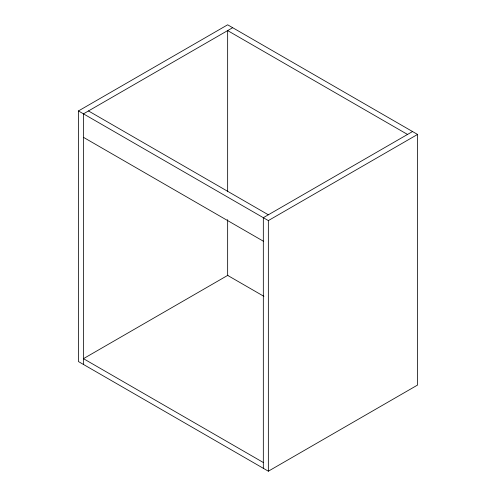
<?xml version="1.0" encoding="UTF-8"?>
<svg xmlns="http://www.w3.org/2000/svg" width="496" height="496" viewBox="0 0 496 496"><rect width="100%" height="100%" fill="white"/><g stroke="black" fill="none" stroke-linecap="round" stroke-linejoin="round"><path stroke-width="0.74" d="M78.442 110.949L227.652 24.8L417.558 134.441L417.558 385.051L268.348 471.2L78.442 361.559L78.442 110.949L268.348 220.59L417.558 134.441M232.674 27.695L83.458 113.844L83.458 364.455M412.542 131.545L263.326 217.688L263.326 468.305M227.986 275.218L83.458 358.664L263.326 462.508M407.52 134.441L227.652 30.597L227.652 191.741M88.48 110.949L268.348 214.793M83.458 137.336L263.326 241.186M263.897 296.335L227.652 275.41L227.652 219.629M268.348 220.59L268.348 471.2"/></g></svg>
